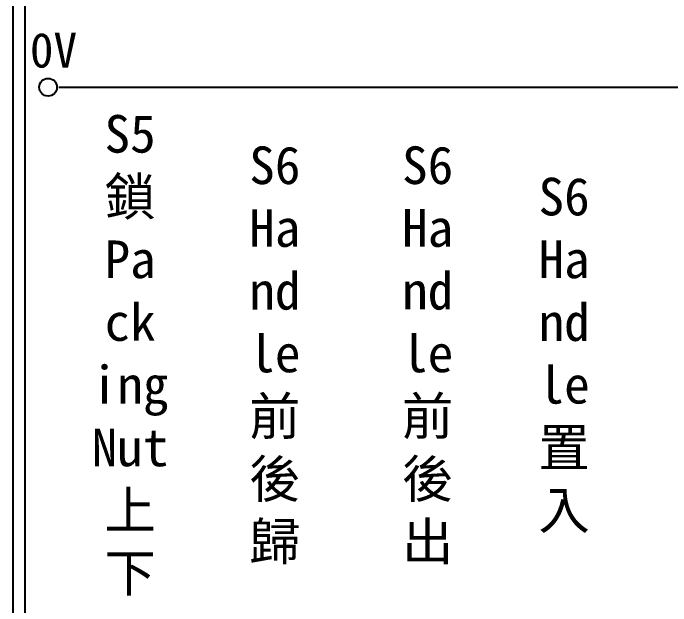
# Model space of a CAD drawing. Extents: x 926 to 1213, y 3 to 207.
# Drawn here: x 925.7 to 993.9, y 46.2 to 107.6 of the extents above; entities that cross this region are included whole.
import ezdxf

# ---------------------------------------------------------------- set-up
doc = ezdxf.new("R2010")
doc.units = 0
doc.layers.add('圖框層', color=7, linetype='CONTINUOUS')
doc.layers.add('標尺寸層', color=3, linetype='CONTINUOUS')
doc.styles.add('CNS', font='romanc.shx', dxfattribs={"bigfont": 'chineset.shx'})
doc.styles.add('STSL', font='KAIU.TTF')

msp = doc.modelspace()

# ---------------------------------------------------------------- linework, layer by layer
at = {"layer": '圖框層', "color": 7}
for p, q in [((925.742, 3), (925.742, 206.969)), ((926.992, 4.25), (926.992, 205.719))]:
    msp.add_line(p, q, dxfattribs=at)
at = {"layer": '標尺寸層', "color": 7}
msp.add_line((930.49, 99.958), (1208.361, 99.958), dxfattribs=at)
msp.add_circle((929.363, 99.958), 0.92, dxfattribs=at)

# ---------------------------------------------------------------- texts
at = {"layer": '圖框層', "color": 4, "style": 'STSL'}
msp.add_text('0V', height=3.6, dxfattribs=at).set_placement((927.474, 102))
at = {"layer": '標尺寸層', "color": 7, "char_height": 3.9, "width": 2.84806, "attachment_point": 5, "style": 'CNS'}
for s, insert in [('{\\fDFKai-SB|b0|i0|c136|p65;S5鎖\\PPa\\Pck\\Ping\\PNut上下}', (937.861, 72.165)), ('{\\fDFKai-SB|b0|i0|c136|p65;S6\\PHa\\Pnd\\Ple前後歸}', (952.861, 72.165)), ('{\\fDFKai-SB|b0|i0|c136|p65;S6\\PHa\\Pnd\\Ple前後出}', (968.697, 72.165)), ('{\\fDFKai-SB|b0|i0|c136|p65;S6\\PHa\\Pnd\\Ple置入}', (982.836, 72.165))]:
    msp.add_mtext(s, dxfattribs=dict(at, insert=insert))

doc.saveas('drawing.dxf')
